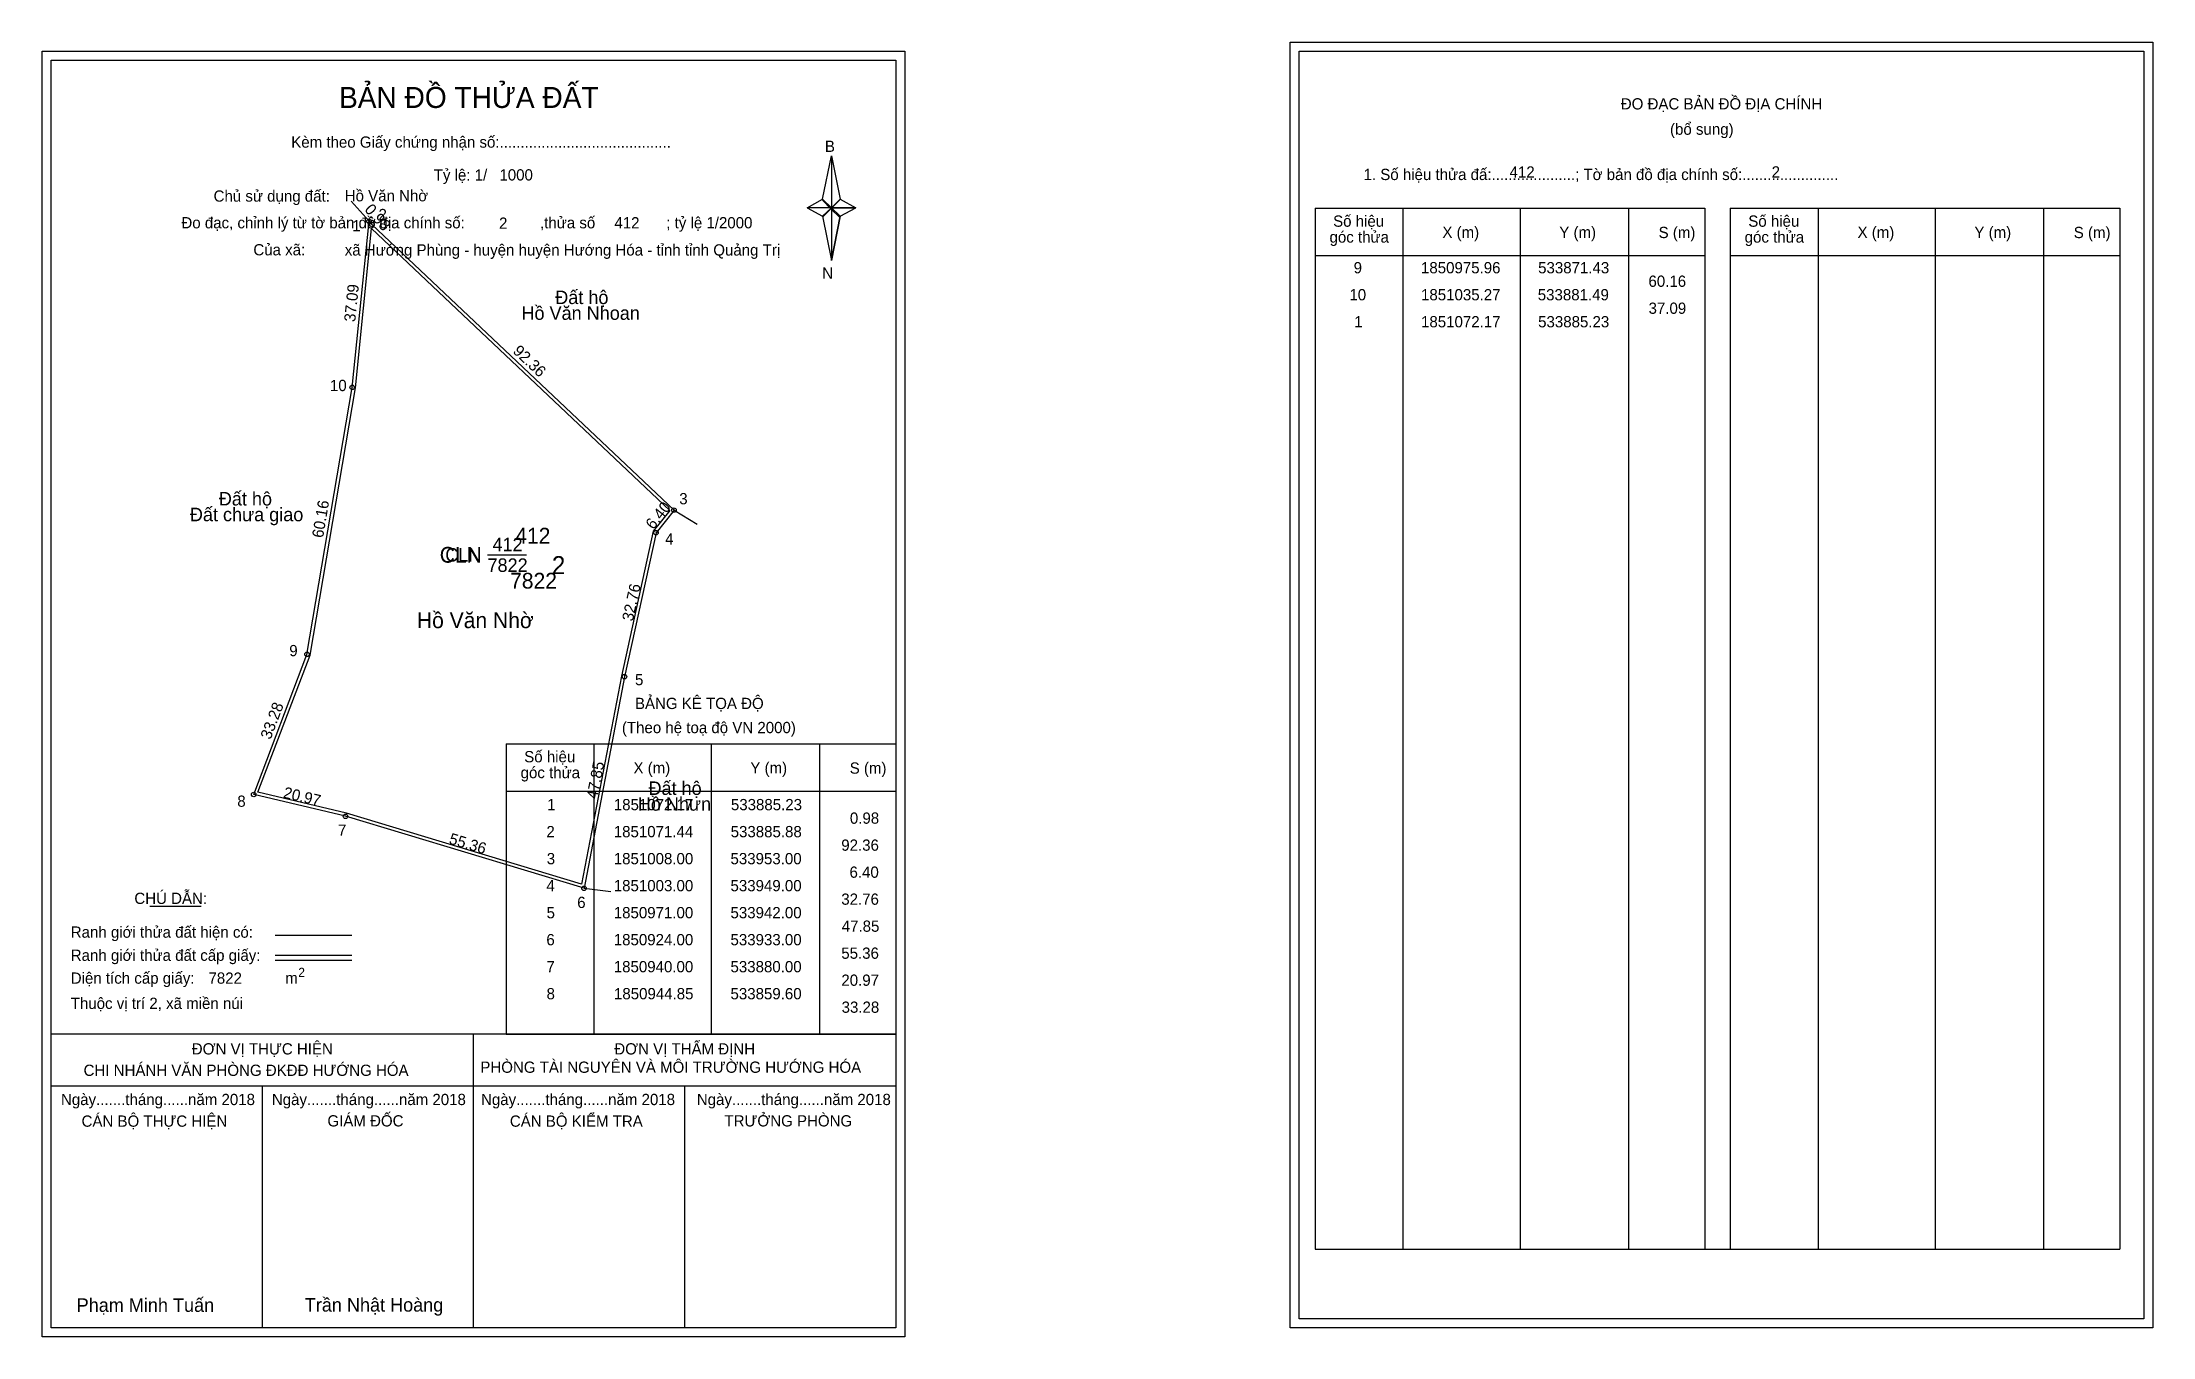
# Model space of a CAD drawing. Extents: x 533813 to 534282, y 1850824 to 1851112.
import ezdxf

# ---------------------------------------------------------------- set-up
doc = ezdxf.new("R2010")
doc.units = 0
for name, color, linetype in [('Level 1', 7, 'Continuous'), ('Level 10', 7, 'Continuous'), ('Level 11', 7, 'Continuous'), ('Level 13', 7, 'Continuous'), ('Level 2', 7, 'Continuous'), ('Level 27', 7, 'Continuous'), ('Level 3', 7, 'Continuous'), ('Level 36', 7, 'Continuous'), ('Level 4', 7, 'Continuous'), ('Level 49', 7, 'Continuous'), ('Level 5', 7, 'Continuous'), ('Level 53', 7, 'Continuous'), ('Level 55', 7, 'Continuous'), ('Level 6', 7, 'Continuous'), ('Level 63', 7, 'Continuous'), ('Level 7', 7, 'Continuous'), ('Level 9', 7, 'Continuous')]:
    doc.layers.add(name, color=color, linetype=linetype)

msp = doc.modelspace()

# ---------------------------------------------------------------- linework, layer by layer
at = {"layer": 'Level 1'}
for p, q in [((533814.6, 1851107.95), (533814.6, 1851107.95)), ((534091.92, 1851109.95), (534091.92, 1851109.95)), ((533986.02, 1851077.07), (533987.99, 1851086.71)), ((533987.99, 1851086.71), (533987.99, 1851075.18)), ((533987.99, 1851086.71), (533989.95, 1851077.07)), ((533982.57, 1851075.18), (533986.02, 1851077.07)), ((533986.02, 1851077.07), (533987.99, 1851075.18)), ((533987.84, 1851074.96), (533986.02, 1851076.85)), ((533987.99, 1851075.18), (533986.02, 1851073.34)), ((533987.84, 1851074.96), (533986.02, 1851073.12)), ((533986.02, 1851073.12), (533987.84, 1851074.96)), ((533989.81, 1851076.85), (533987.84, 1851074.96)), ((533987.84, 1851074.96), (533989.81, 1851076.85)), ((533989.81, 1851073.12), (533987.84, 1851074.96)), ((533989.95, 1851077.07), (533987.99, 1851075.18)), ((533987.99, 1851075.18), (533987.99, 1851063.48)), ((533987.99, 1851075.18), (533993.4, 1851075.18)), ((533987.99, 1851075.18), (533989.95, 1851073.34)), ((533989.95, 1851073.34), (533993.4, 1851075.18)), ((534095.45, 1851075.09), (534182.05, 1851075.09)), ((534115.04, 1850843.83), (534115.04, 1851075.09)), ((534141.11, 1850843.83), (534141.11, 1851075.09)), ((534165.09, 1851075.09), (534165.09, 1850843.83)), ((534182.05, 1851075.09), (534182.05, 1850843.83)), ((534187.71, 1851075.09), (534274.31, 1851075.09)), ((534207.3, 1850843.83), (534207.3, 1851075.09)), ((534233.37, 1850843.83), (534233.37, 1851075.09)), ((534257.34, 1851075.09), (534257.34, 1850843.83)), ((534274.31, 1851075.09), (534274.31, 1850843.83)), ((533986.02, 1851073.34), (533987.99, 1851063.48)), ((533989.95, 1851073.34), (533987.99, 1851063.48)), ((534095.45, 1851064.57), (534182.05, 1851064.57)), ((534187.71, 1851064.57), (534274.31, 1851064.57)), ((533915.69, 1850956.12), (534002.29, 1850956.12)), ((533935.28, 1850891.6), (533935.28, 1850956.12)), ((533961.35, 1850891.6), (533961.35, 1850956.12)), ((533985.32, 1850956.12), (533985.32, 1850891.6)), ((533915.69, 1850945.59), (534002.29, 1850945.59)), ((533836.51, 1850920.01), (533847.92, 1850920.01)), ((533864.38, 1850913.61), (533881.39, 1850913.61)), ((533864.38, 1850909.16), (533881.39, 1850909.16)), ((533864.38, 1850908.07), (533881.39, 1850908.07)), ((533921.42, 1850891.6), (533814.59, 1850891.6)), ((534002.29, 1850891.6), (533897.45, 1850891.6)), ((533908.44, 1850826.37), (533908.44, 1850891.6)), ((533915.69, 1850891.59), (534002.29, 1850891.59)), ((534002.29, 1850880.05), (533814.59, 1850880.05)), ((533861.52, 1850826.37), (533861.52, 1850880.05)), ((533955.37, 1850826.37), (533955.37, 1850880.05)), ((534095.45, 1850843.83), (534274.31, 1850843.83)), ((534002.29, 1850826.37), (534002.29, 1850826.37)), ((534279.62, 1850828.37), (534279.62, 1850828.37))]:
    msp.add_line(p, q, dxfattribs=at)
for points in [[(533986.02, 1851077.07), (533987.99, 1851086.71), (533987.99, 1851075.18)], [(533982.57, 1851075.18), (533986.02, 1851073.34), (533987.99, 1851075.18)], [(533987.99, 1851075.18), (533989.95, 1851077.07), (533993.4, 1851075.18)], [(533987.99, 1851075.18), (533987.99, 1851063.48), (533989.95, 1851073.34)]]:
    msp.add_lwpolyline(points, close=True, dxfattribs=at)
at = {"layer": 'Level 10'}
for points in [[(533953, 1851008), (533949, 1851003), (533942, 1850971), (533933, 1850924), (533880, 1850940), (533859.6, 1850944.85), (533871.43, 1850975.96), (533881.49, 1851035.27), (533885.23, 1851072.17), (533885.88, 1851071.44)], [(533952.05, 1851007.93), (533948.35, 1851003.31), (533941.31, 1850971.14), (533932.46, 1850924.89), (533880.18, 1850940.68), (533860.54, 1850945.35), (533872.11, 1850975.78), (533882.18, 1851035.18), (533885.77, 1851070.58)]]:
    msp.add_lwpolyline(points, close=True, dxfattribs=at)
at = {"layer": 'Level 11'}
for centre in [(533885.23, 1851072.17), (533885.88, 1851071.44), (533881.49, 1851035.27), (533953, 1851008), (533953, 1851008), (533949, 1851003), (533871.43, 1850975.96), (533942, 1850971), (533859.6, 1850944.85), (533880, 1850940), (533933, 1850924)]:
    msp.add_circle(centre, 0.5, dxfattribs=at)
at = {"layer": 'Level 27'}
for p, q in [((533885.23, 1851072.17), (533881.26, 1851076.67)), ((533953, 1851008), (533958.14, 1851004.91)), ((533933, 1850924), (533938.96, 1850923.29))]:
    msp.add_line(p, q, dxfattribs=at)
at = {"layer": 'Level 3'}
for p, q in [((534095.45, 1851075.09), (534095.45, 1850843.83)), ((534187.71, 1851075.09), (534187.71, 1850843.83)), ((533915.69, 1850956.12), (533915.69, 1850891.6))]:
    msp.add_line(p, q, dxfattribs=at)
at = {"layer": 'Level 63'}
for points in [[(534089.92, 1851111.95), (534281.62, 1851111.95), (534281.62, 1850826.37), (534089.92, 1850826.37)], [(533812.59, 1851109.95), (534004.29, 1851109.95), (534004.29, 1850824.37), (533812.59, 1850824.37)], [(533814.59, 1851107.95), (534002.29, 1851107.95), (534002.29, 1850826.37), (533814.59, 1850826.37)], [(534091.92, 1851109.95), (534279.62, 1851109.95), (534279.62, 1850828.37), (534091.92, 1850828.37)]]:
    msp.add_lwpolyline(points, close=True, dxfattribs=at)
at = {"layer": 'Level 9'}
msp.add_line((533911.55, 1850998.08), (533920.24, 1850998.08), dxfattribs=at)

# ---------------------------------------------------------------- texts
at = {"layer": 'Level 1'}
for s, height, p in [('BẢN ĐỒ THỬA ĐẤT', 4.6657, (533878.56, 1851097.35)), ('ĐO ĐẠC BẢN ĐỒ ĐỊA CHÍNH', 2.5, (534163.4, 1851097.01)), ('(bổ sung)', 2.5, (534174.34, 1851091.39)), ('Kèm theo Giấy chứng nhận số:.........................................', 2.5, (533867.94, 1851088.52)), ('B', 2.5, (533986.53, 1851087.58)), ('1. Số hiệu thửa đấ:....................; Tờ bản đồ địa chính số:.......................', 2.5, (534106.23, 1851081.33)), ('Chủ sử dụng đất:', 2.5, (533850.68, 1851076.53)), ('Đo đạc, chỉnh lý từ tờ bản đồ địa chính số:                  ,thửa số                 ; tỷ lệ 1/2000', 2.5, (533843.53, 1851070.6)), ('góc thửa', 2.5, (534098.67, 1851067.43)), ('Số hiệu', 2.5, (534099.47, 1851070.96)), ('X (m)', 2.5, (534123.75, 1851068.49)), ('Y (m)', 2.5, (534149.73, 1851068.49)), ('S (m)', 2.5, (534171.8, 1851068.44)), ('góc thửa', 2.5, (534190.93, 1851067.43)), ('Số hiệu', 2.5, (534191.73, 1851070.96)), ('X (m)', 2.5, (534216.01, 1851068.49)), ('Y (m)', 2.5, (534241.98, 1851068.49)), ('S (m)', 2.5, (534264.06, 1851068.44)), ('Của xã:', 2.5, (533859.52, 1851064.6)), ('N', 2.5, (533985.93, 1851059.41)), ('BẢNG KÊ TỌA ĐỘ', 2.5, (533944.32, 1850963.82)), ('(Theo hệ toạ độ VN 2000)', 2.5, (533941.42, 1850958.46)), ('Số hiệu', 2.5, (533919.71, 1850951.99)), ('góc thửa', 2.5, (533918.91, 1850948.46)), ('X (m)', 2.5, (533943.99, 1850949.51)), ('Y (m)', 2.5, (533969.96, 1850949.51)), ('S (m)', 2.5, (533992.04, 1850949.46)), ('CHÚ DẪN:', 2.5, (533833.07, 1850920.52)), ('Ranh giới thửa đất hiện có:', 2.5, (533818.94, 1850913.02)), ('Ranh giới thửa đất cấp giấy:', 2.5, (533818.94, 1850907.88)), ('Diện tích cấp giấy:', 2.5, (533818.94, 1850902.8)), ('2', 2, (533869.5, 1850904.33)), ('m', 2.5, (533866.6, 1850902.82)), ('Thuộc vị trí 2, xã miền núi', 2.5, (533818.94, 1850897.2)), ('ĐƠN VỊ THỰC HIỆN', 2.5, (533845.83, 1850887.08)), ('ĐƠN VỊ THẨM ĐỊNH', 2.5, (533939.73, 1850887.08)), ('CHI NHÁNH VĂN PHÒNG ĐKĐĐ HƯỚNG HÓA', 2.5, (533821.79, 1850882.32)), ('PHÒNG TÀI NGUYÊN VÀ MÔI TRƯỜNG HƯỚNG HÓA', 2.5, (533909.96, 1850883.01)), ('Ngày.......tháng......năm 2018', 2.5, (533816.76, 1850875.84)), ('Ngày.......tháng......năm 2018', 2.5, (533863.63, 1850875.84)), ('Ngày.......tháng......năm 2018', 2.5, (533910.11, 1850875.84)), ('Ngày.......tháng......năm 2018', 2.5, (533958.07, 1850875.84)), ('CÁN BỘ THỰC HIỆN', 2.5, (533821.34, 1850871.03)), ('GIÁM ĐỐC', 2.5, (533875.98, 1850871.09)), ('CÁN BỘ KIỂM TRA', 2.5, (533916.52, 1850871.03)), ('TRƯỞNG PHÒNG', 2.5, (533964.21, 1850871.09)), ('Phạm Minh Tuấn', 3, (533820.25, 1850829.91)), ('Trần Nhật Hoàng', 3, (533870.95, 1850829.96))]:
    msp.add_text(s, height=height, dxfattribs=at).set_placement(p)
at = {"layer": 'Level 11'}
msp.add_text('Tỷ lệ: 1/', height=2.5, dxfattribs=at).set_placement((533899.6, 1851081.21))
at = {"layer": 'Level 13'}
for s, p in [('CLN', (533902.16, 1850996.58)), ('412', (533912.66, 1850998.88)), ('7822', (533911.55, 1850994.28))]:
    msp.add_text(s, height=3, dxfattribs=at).set_placement(p)
at = {"layer": 'Level 2'}
msp.add_text('Hồ Văn Nhờ', height=3.5, dxfattribs=at).set_placement((533895.86, 1850981.79))
at = {"layer": 'Level 3'}
msp.add_text('CLN', height=3.5, dxfattribs=at).set_placement((533900.93, 1850996.33))
at = {"layer": 'Level 36'}
for s, p in [('Đất hộ', (533926.6, 1851053.78)), ('Hồ Văn Nhoan', (533919.09, 1851050.28)), ('Đất chưa giao', (533845.41, 1851005.54)), ('Đất hộ', (533851.84, 1851009.04)), ('Đất hộ', (533947.32, 1850944.74)), ('Hồ Nhưn', (533944.95, 1850941.24))]:
    msp.add_text(s, height=3, dxfattribs=at).set_placement(p)
at = {"layer": 'Level 4'}
msp.add_text('412', height=3.5, dxfattribs=at).set_placement((533917.72, 1851000.58))
at = {"layer": 'Level 49'}
for s, rotation, p in [('0.98', 311.6822, (533884.07, 1851074.67)), ('37.09', 84.2125, (533882.15, 1851049.74)), ('92.36', 316.6145, (533917.02, 1851043.11)), ('60.16', 80.3733, (533874.99, 1851001.72)), ('6.40', 51.3402, (533948.4, 1851003.53)), ('32.76', 77.6609, (533943.85, 1850983.18)), ('33.28', 69.18, (533863.33, 1850956.9)), ('47.85', 79.1597, (533935.96, 1850943.69)), ('20.97', 346.6265, (533866.02, 1850944.15)), ('55.36', 343.2016, (533902.82, 1850933.95))]:
    msp.add_text(s, height=2.5, rotation=rotation, dxfattribs=at).set_placement(p)
at = {"layer": 'Level 5'}
msp.add_text('7822', height=3.5, dxfattribs=at).set_placement((533916.57, 1850990.58))
at = {"layer": 'Level 53'}
for s, p in [('9', (534104.03, 1851060.61)), ('1850975.96', (534119, 1851060.61)), ('533871.43', (534145.03, 1851060.61)), ('10', (534103.09, 1851054.61)), ('1851035.27', (534119.01, 1851054.61)), ('533881.49', (534144.95, 1851054.61)), ('60.16', (534169.55, 1851057.61)), ('1', (534104.17, 1851048.61)), ('1851072.17', (534119.01, 1851048.61)), ('533885.23', (534145.03, 1851048.61)), ('37.09', (534169.57, 1851051.61)), ('1', (533924.79, 1850941.34)), ('1851072.17', (533939.62, 1850941.34)), ('533885.23', (533965.64, 1850941.34)), ('0.98', (533992.08, 1850938.34)), ('2', (533924.64, 1850935.34)), ('1851071.44', (533939.61, 1850935.34)), ('533885.88', (533965.59, 1850935.34)), ('92.36', (533990.17, 1850932.34)), ('3', (533924.72, 1850929.34)), ('1851008.00', (533939.61, 1850929.34)), ('533953.00', (533965.55, 1850929.34)), ('6.40', (533992, 1850926.34)), ('4', (533924.63, 1850923.34)), ('1851003.00', (533939.61, 1850923.34)), ('533949.00', (533965.55, 1850923.34)), ('5', (533924.68, 1850917.34)), ('1850971.00', (533939.61, 1850917.34)), ('533942.00', (533965.55, 1850917.34)), ('32.76', (533990.17, 1850920.34)), ('47.85', (533990.27, 1850914.34)), ('6', (533924.63, 1850911.34)), ('1850924.00', (533939.61, 1850911.34)), ('533933.00', (533965.55, 1850911.34)), ('55.36', (533990.17, 1850908.34)), ('7', (533924.64, 1850905.34)), ('1850940.00', (533939.61, 1850905.34)), ('533880.00', (533965.55, 1850905.34)), ('8', (533924.67, 1850899.34)), ('1850944.85', (533939.66, 1850899.34)), ('533859.60', (533965.55, 1850899.34)), ('20.97', (533990.19, 1850902.34)), ('33.28', (533990.24, 1850896.34))]:
    msp.add_text(s, height=2.5, dxfattribs=at).set_placement(p)
at = {"layer": 'Level 55'}
for s, height, p in [('410', 0.11, (533885.11, 1851072.06)), ('410', 0.11, (533885.11, 1851072.06)), ('1', 0.4, (533885.12, 1851072.17)), ('0', 0.11, (533885.19, 1851072.06)), ('0', 0.11, (533885.19, 1851072.06)), ('410', 0.11, (533885.76, 1851071.33)), ('410', 0.11, (533885.76, 1851071.33)), ('2', 0.4, (533885.74, 1851071.44)), ('10', 0.4, (533881.21, 1851035.27)), ('0', 0.11, (533881.45, 1851035.16)), ('0', 0.11, (533881.45, 1851035.16)), ('410', 0.11, (533952.88, 1851007.89)), ('416', 0.11, (533952.88, 1851007.89)), ('410', 0.11, (533952.88, 1851007.89)), ('3', 0.4, (533952.88, 1851008)), ('4', 0.4, (533948.86, 1851003)), ('416', 0.11, (533948.88, 1851002.89)), ('9', 0.4, (533871.29, 1850975.96)), ('0', 0.11, (533871.39, 1850975.85)), ('0', 0.11, (533871.39, 1850975.85)), ('5', 0.4, (533941.87, 1850971)), ('416', 0.11, (533941.88, 1850970.89)), ('8', 0.4, (533859.47, 1850944.85)), ('0', 0.11, (533859.56, 1850944.74)), ('0', 0.11, (533859.56, 1850944.74)), ('7', 0.4, (533879.87, 1850940)), ('0', 0.11, (533879.96, 1850939.89)), ('0', 0.11, (533879.96, 1850939.89)), ('6', 0.4, (533932.86, 1850924)), ('416', 0.11, (533932.88, 1850923.89)), ('0', 0.11, (533932.96, 1850923.89)), ('0', 0.11, (533932.96, 1850923.89))]:
    msp.add_text(s, height=height, dxfattribs=at).set_placement(p)
at = {"layer": 'Level 6'}
for s, p in [('1000', (533914.2, 1851081.23)), ('412', (534138.68, 1851081.87)), ('2', (534196.92, 1851081.89)), ('Hồ Văn Nhờ', (533879.82, 1851076.6)), ('2', (533914.12, 1851070.51)), ('412', (533939.75, 1851070.59)), ('xã Hướng Phùng - huyện huyện Hướng Hóa - tỉnh tỉnh Quảng Trị', (533879.83, 1851064.56)), ('7822', (533849.54, 1850902.8))]:
    msp.add_text(s, height=2.5, dxfattribs=at).set_placement(p)
at = {"layer": 'Level 7'}
msp.add_text('2', height=4, dxfattribs=at).set_placement((533925.86, 1850993.79))
at = {"layer": 'Level 9'}
for s, p in [('2', (533887.33, 1851072.42)), ('1', (533881.49, 1851069.94)), ('10', (533876.54, 1851034.45)), ('3', (533954.16, 1851009.3)), ('4', (533951.03, 1851000.37)), ('9', (533867.5, 1850975.55)), ('5', (533944.33, 1850969.11)), ('8', (533855.95, 1850942.1)), ('7', (533878.33, 1850935.66)), ('6', (533931.49, 1850919.62))]:
    msp.add_text(s, height=2.5, dxfattribs=at).set_placement(p)

doc.saveas('drawing.dxf')
